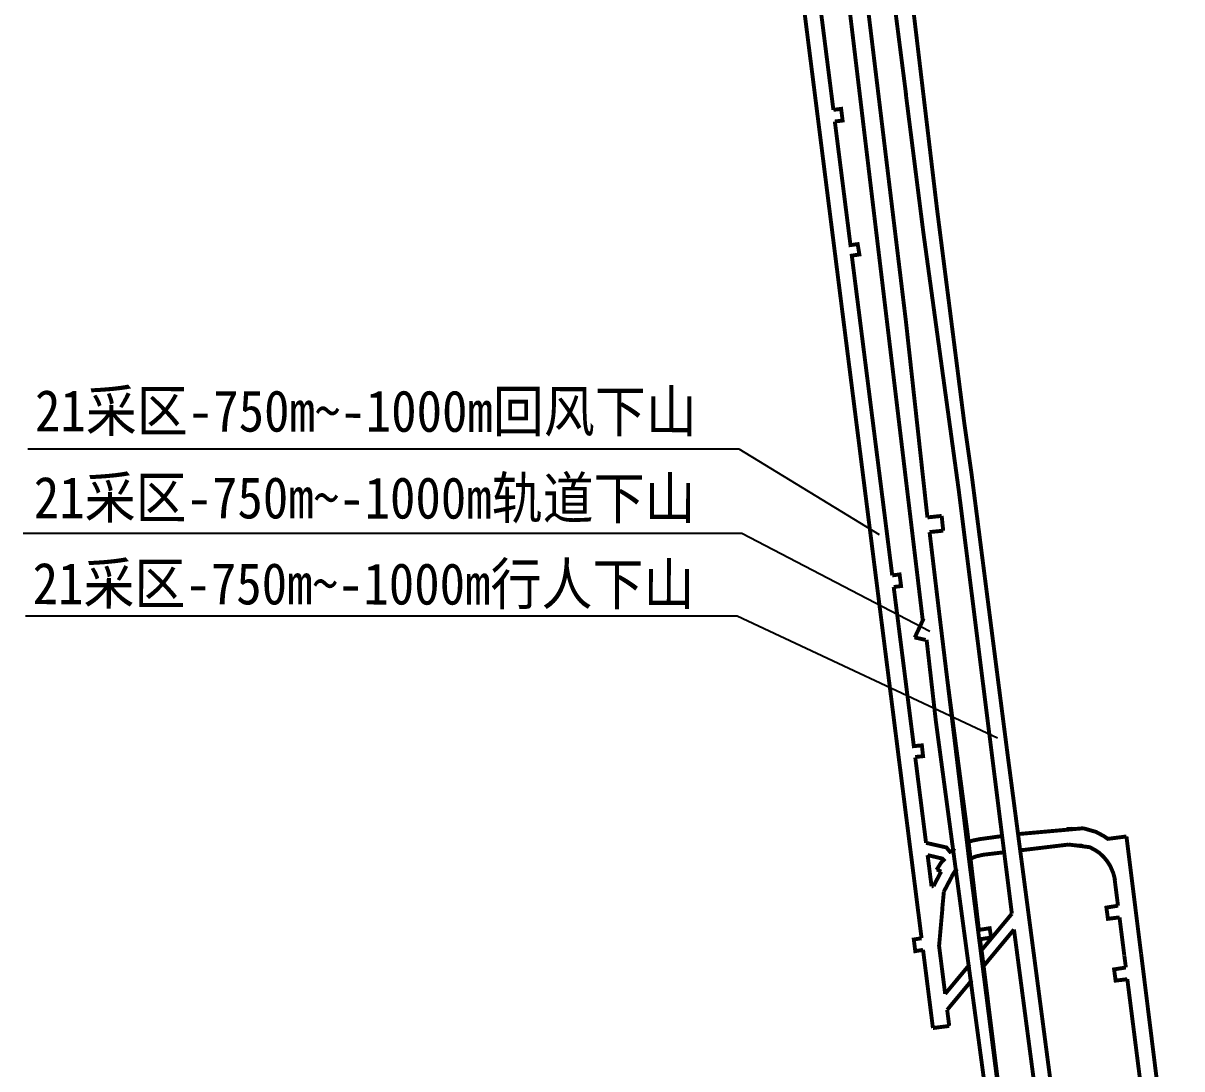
# Model space of a CAD drawing. Extents: x 39491721 to 39501025, y 3850790 to 3853755.
# Drawn here: x 39498968.9 to 39499265.4, y 3852768.5 to 3853036.1 of the extents above; entities that cross this region are included whole.
import ezdxf

# ---------------------------------------------------------------- set-up
doc = ezdxf.new("R2010")
doc.units = 0
doc.header["$MEASUREMENT"] = 0
doc.layers.add('岩巷', color=7, linetype='Continuous')
doc.layers.add('岩巷道名', color=7, linetype='Continuous')
doc.styles.add('HZ', font='', dxfattribs={"width": 0.8})
doc.styles.get('HZ').set_extended_font_data('SimSun')

msp = doc.modelspace()

# ---------------------------------------------------------------- linework, layer by layer
at = {"lineweight": -3}
for p, q in [((39498970.1, 3852927.21), (39499152, 3852927.21)), ((39499152, 3852927.21), (39499187.97, 3852905.25)), ((39498968.89, 3852905.62), (39499152.83, 3852905.62)), ((39499152.83, 3852905.62), (39499200.94, 3852880.58)), ((39498969.5, 3852884.44), (39499151.59, 3852884.44)), ((39499151.59, 3852884.44), (39499218.22, 3852853.23))]:
    msp.add_line(p, q, dxfattribs=at)
at = {"layer": '岩巷', "color": 23, "const_width": 1}
for points in [[(39499194.76, 3852959.99), (39499178.45, 3853094.54)], [(39499174.04, 3853092.47), (39499199.09, 3852883.3)], [(39499194.85, 3853017.6), (39499187.37, 3853076.01)], [(39499202.74, 3852988.55), (39499193.05, 3853070.02)], [(39499167.05, 3853052.97), (39499172.61, 3853009.01)], [(39499172.2, 3853045.69), (39499176.22, 3853013.96)], [(39499199.24, 3852982.57), (39499194.74, 3853018.13)], [(39499176.22, 3853013.96), (39499178.2, 3853014.21), (39499178.58, 3853011.23), (39499176.59, 3853010.98)], [(39499176.22, 3853013.96), (39499176.22, 3853013.96)], [(39499176.59, 3853010.98), (39499180.59, 3852979.35), (39499182.43, 3852979.6), (39499182.87, 3852976.95), (39499180.93, 3852976.65), (39499182.01, 3852968.11)], [(39499172.61, 3853009.01), (39499177.84, 3852967.61)], [(39499209.75, 3852933.55), (39499202.74, 3852988.55)], [(39499208.32, 3852916.42), (39499199.24, 3852982.57)], [(39499177.84, 3852967.61), (39499184.69, 3852913.45)], [(39499182.01, 3852968.11), (39499188.86, 3852913.98)], [(39499200.28, 3852909.66), (39499194.76, 3852959.99)], [(39499211.62, 3852920.44), (39499209.75, 3852933.55)], [(39499220.72, 3852849.56), (39499211.62, 3852920.44)], [(39499221.89, 3852808.24), (39499208.32, 3852916.42)], [(39499198.78, 3852802), (39499184.69, 3852913.45)], [(39499188.86, 3852913.98), (39499191.28, 3852894.82)], [(39499203.93, 3852910.04), (39499200.28, 3852909.66)], [(39499204.32, 3852906.26), (39499203.93, 3852910.04)], [(39499200.83, 3852905.9), (39499204.32, 3852906.26)], [(39499203.1, 3852886.83), (39499200.83, 3852905.9)], [(39499191.65, 3852891.85), (39499193.54, 3852892.09), (39499193.16, 3852895.06), (39499191.28, 3852894.82)], [(39499191.65, 3852891.85), (39499196.8, 3852851.17)], [(39499225.78, 3852705.46), (39499210.96, 3852821.85), (39499203.1, 3852886.83)], [(39499228.56, 3852686.1), (39499226.29, 3852705.16), (39499228.17, 3852705.37), (39499227.75, 3852707.4), (39499225.83, 3852707.2), (39499222.42, 3852734.91), (39499218.19, 3852766.43), (39499214.35, 3852797.37), (39499213.72, 3852801.7), (39499216.58, 3852802.14), (39499216.21, 3852804.52), (39499213.45, 3852804.09), (39499210.57, 3852828.71), (39499205.34, 3852868.35), (39499203.1, 3852886.83)], [(39499199.31, 3852883.77), (39499197.04, 3852878.91)], [(39499196.97, 3852878.96), (39499199.83, 3852878.3)], [(39499200.07, 3852878.34), (39499202.44, 3852857.49), (39499221.7, 3852714.01)], [(39499191.31, 3852861.06), (39499198.78, 3852802)], [(39499195.48, 3852861.61), (39499196.8, 3852851.12), (39499198.86, 3852851.32), (39499199.17, 3852848.55), (39499197.15, 3852848.35)], [(39499197.17, 3852848.23), (39499199.93, 3852826.37)], [(39499239.37, 3852707.56), (39499220.72, 3852849.56)], [(39499240.23, 3852830.11), (39499223.5, 3852828.62)], [(39499251.21, 3852828.01), (39499246.45, 3852827.39), (39499245.43, 3852828.09), (39499243.41, 3852829.18), (39499241.64, 3852829.68), (39499240.45, 3852830.03), (39499239.74, 3852830.08)], [(39499219.14, 3852828.07), (39499213.66, 3852827.32), (39499211.81, 3852826.95), (39499210.74, 3852826.58)], [(39499254.95, 3852798.06), (39499251.21, 3852828.01)], [(39499207.23, 3852824.96), (39499206.82, 3852824.45), (39499206.05, 3852824.09), (39499205.15, 3852825.19), (39499199.93, 3852826.37)], [(39499219.81, 3852823.95), (39499214.35, 3852823.3)], [(39499236.43, 3852825.94), (39499224.04, 3852824.45)], [(39499248.32, 3852816.8), (39499247.85, 3852818.6), (39499247.05, 3852820.47), (39499246.3, 3852821.63), (39499245.46, 3852822.67), (39499244.35, 3852823.74), (39499243.24, 3852824.49), (39499241.82, 3852825.26), (39499236.43, 3852825.94)], [(39499200.33, 3852823.24), (39499204.13, 3852822.33), (39499204.81, 3852821.64)], [(39499200.33, 3852823.24), (39499201.34, 3852815.24)], [(39499204.53, 3852822.34), (39499203.66, 3852821.11), (39499202.62, 3852819.45)], [(39499214.52, 3852823.32), (39499212.59, 3852822.87), (39499211.31, 3852822.29)], [(39499201.84, 3852815.3), (39499203.79, 3852819.01)], [(39499202.73, 3852819.57), (39499203.79, 3852819.01)], [(39499207.9, 3852819.72), (39499207.17, 3852818.89), (39499206.42, 3852817.63)], [(39499196.9, 3852816.84), (39499198.78, 3852801.96)], [(39499201.05, 3852817.5), (39499201.34, 3852815.24)], [(39499201.84, 3852815.3), (39499201.34, 3852815.24)], [(39499204.49, 3852813.9), (39499206.45, 3852817.61)], [(39499249.05, 3852810.29), (39499248.14, 3852817.46)], [(39499204.49, 3852813.9), (39499204.06, 3852809.27)], [(39499204.11, 3852809.48), (39499203.25, 3852799.83)], [(39499249.46, 3852807.3), (39499246.47, 3852806.93), (39499246.08, 3852809.81), (39499249.08, 3852810.29)], [(39499214.12, 3852798.89), (39499221.89, 3852808.24)], [(39499250.67, 3852797.5), (39499249.43, 3852807.3)], [(39499214.66, 3852794.84), (39499222.43, 3852804.19)], [(39499235.96, 3852701.3), (39499222.43, 3852804.19)], [(39499198.78, 3852801.96), (39499196.8, 3852801.64), (39499197.17, 3852798.65), (39499199.16, 3852798.99)], [(39499203.23, 3852800.28), (39499204.82, 3852787.71)], [(39499199.16, 3852798.99), (39499201.69, 3852778.98)], [(39499251.06, 3852794.47), (39499250.68, 3852797.45)], [(39499264.88, 3852718.2), (39499254.96, 3852798.03)], [(39499204.82, 3852787.71), (39499211.09, 3852795.25)], [(39499251.43, 3852791.48), (39499248.44, 3852791.11), (39499248.05, 3852793.99), (39499251.06, 3852794.47)], [(39499255.66, 3852758.13), (39499251.43, 3852791.48)], [(39499205.34, 3852783.63), (39499211.63, 3852791.2)], [(39499205.34, 3852783.63), (39499205.86, 3852779.52)], [(39499205.86, 3852779.51), (39499201.69, 3852778.98)]]:
    msp.add_lwpolyline(points, dxfattribs=at)
at = {"layer": '岩巷', "color": 23}
for points in [[(39499239.74, 3852830.08), (39499238.71, 3852830.17), (39499237.25, 3852830.23), (39499235.99, 3852830.11)], [(39499240.48, 3852825.64), (39499239.68, 3852825.87), (39499238.45, 3852825.97), (39499237.36, 3852826.02), (39499236.41, 3852825.93)]]:
    msp.add_lwpolyline(points, dxfattribs=at)

# ---------------------------------------------------------------- texts
at = {"layer": '岩巷道名', "color": 7, "style": 'HZ', "width": 0.9}
for s, p in [('21采区-750m~-1000m回风下山', (39498971.92, 3852931.67)), ('21采区-750m~-1000m轨道下山', (39498971.61, 3852909.46)), ('21采区-750m~-1000m行人下山', (39498971.31, 3852887.46))]:
    msp.add_text(s, height=10.625, rotation=359.9416, dxfattribs=at).set_placement(p)

doc.saveas('drawing.dxf')
